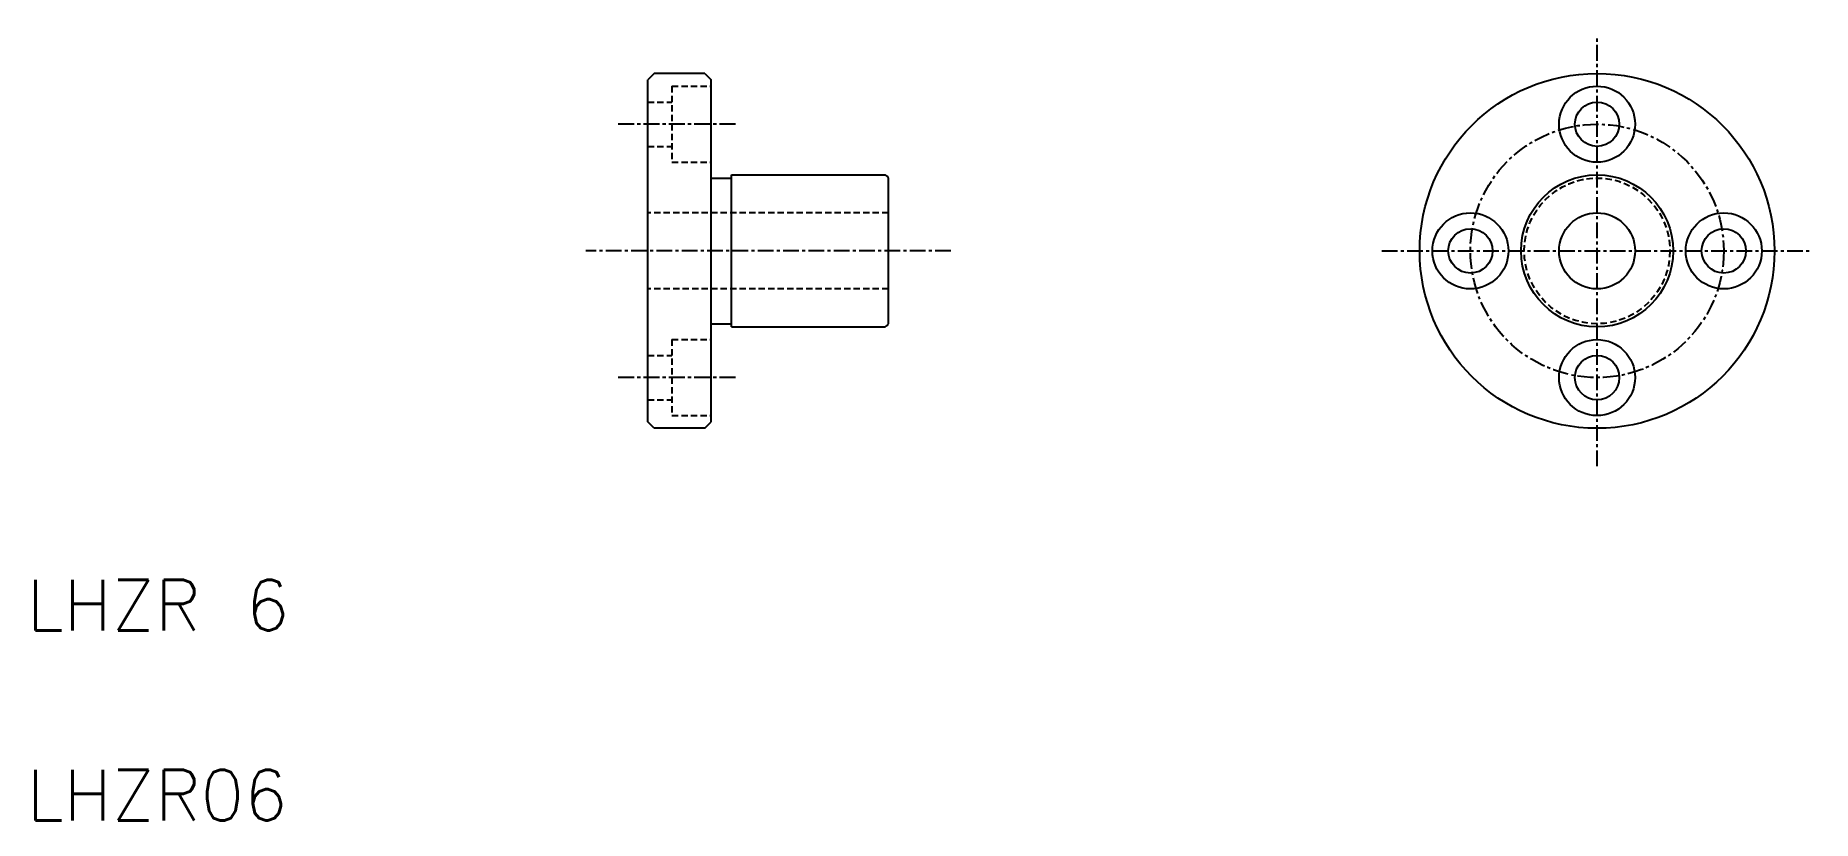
# Model space of a CAD drawing. Extents: x 322 to 463, y 140 to 202.
import ezdxf

# ---------------------------------------------------------------- set-up
doc = ezdxf.new("R2010")
doc.units = 0
doc.linetypes.add('CENTER', pattern=[2, 1.25, -0.25, 0.25, -0.25])
doc.linetypes.add('DASHED', pattern=[0.75, 0.5, -0.25])
doc.layers.get('0').update_dxf_attribs({"linetype": 'CONTINUOUS'})
doc.layers.add('CENTER', color=1, linetype='CENTER')
doc.styles.get("Standard").update_dxf_attribs({"font": 'txt.shx', "bigfont": 'bigfont.shx'})

msp = doc.modelspace()

# ---------------------------------------------------------------- linework, layer by layer
at = {"color": 7, "linetype": 'CONTINUOUS'}
for p, q in [((371.27, 199.23), (370.77, 198.73)), ((375.27, 199.23), (371.27, 199.23)), ((375.27, 199.23), (375.77, 198.73)), ((370.77, 171.73), (370.77, 198.73)), ((375.77, 171.73), (375.77, 198.73)), ((375.77, 190.98), (377.37, 190.98)), ((377.37, 191.23), (389.52, 191.23)), ((377.37, 179.23), (377.37, 191.23)), ((378.9, 191.23), (378.9, 191.23)), ((389.77, 179.48), (389.77, 190.97)), ((375.77, 179.48), (377.37, 179.48)), ((377.37, 179.23), (389.52, 179.23)), ((378.9, 179.23), (378.9, 179.23)), ((382.02, 179.23), (382.02, 179.23)), ((371.27, 171.23), (370.77, 171.73)), ((375.27, 171.23), (371.27, 171.23)), ((375.27, 171.23), (375.77, 171.73))]:
    msp.add_line(p, q, dxfattribs=at)
at = {"color": 3, "linetype": 'DASHED'}
for p, q in [((372.67, 198.23), (372.67, 192.23)), ((372.67, 198.23), (375.77, 198.23)), ((370.77, 196.98), (372.67, 196.98)), ((370.77, 193.48), (372.67, 193.48)), ((372.67, 192.23), (375.77, 192.23)), ((389.77, 188.23), (370.77, 188.23)), ((389.77, 182.23), (370.77, 182.23)), ((372.67, 178.23), (375.77, 178.23)), ((372.67, 178.23), (372.67, 172.23)), ((370.77, 176.98), (372.67, 176.98)), ((370.77, 173.48), (372.67, 173.48)), ((372.67, 172.23), (375.77, 172.23))]:
    msp.add_line(p, q, dxfattribs=at)
at = {"color": 7, "linetype": 'CONTINUOUS'}
for centre, radius in [((445.7, 185.23), 14), ((445.7, 195.23), 3), ((445.7, 195.23), 1.75), ((445.7, 185.23), 6), ((435.7, 185.23), 3), ((445.7, 185.23), 3), ((455.7, 185.23), 3), ((435.7, 185.23), 1.75), ((455.7, 185.23), 1.75), ((445.7, 175.23), 3), ((445.7, 175.23), 1.75)]:
    msp.add_circle(centre, radius, dxfattribs=at)
at = {"color": 3, "linetype": 'DASHED'}
msp.add_circle((445.7, 185.23), 5.75, dxfattribs=at)
at = {"color": 7, "linetype": 'CONTINUOUS'}
for centre, start, end in [((389.02, 190.48), 33.5573, 56.4427), ((389.02, 179.98), 303.5573, 326.4427)]:
    msp.add_arc(centre, 0.9, start, end, dxfattribs=at)
at = {"layer": 'CENTER', "color": 1, "linetype": 'CENTER'}
for p, q in [((445.7, 168.23), (445.7, 202.23)), ((377.69, 195.23), (368.42, 195.23)), ((394.7, 185.23), (365.87, 185.23)), ((428.7, 185.23), (462.7, 185.23)), ((377.69, 175.23), (368.42, 175.23)), ((377.69, 175.23), (368.42, 175.23))]:
    msp.add_line(p, q, dxfattribs=at)
msp.add_circle((445.7, 185.23), 10, dxfattribs=at)

# ---------------------------------------------------------------- texts
at = {"color": 7, "linetype": 'CONTINUOUS'}
for s, p in [('LHZR 6', (321.76, 155.28)), ('LHZR06', (321.76, 140.28))]:
    msp.add_text(s, height=4, dxfattribs=at).set_placement(p)

doc.saveas('drawing.dxf')
